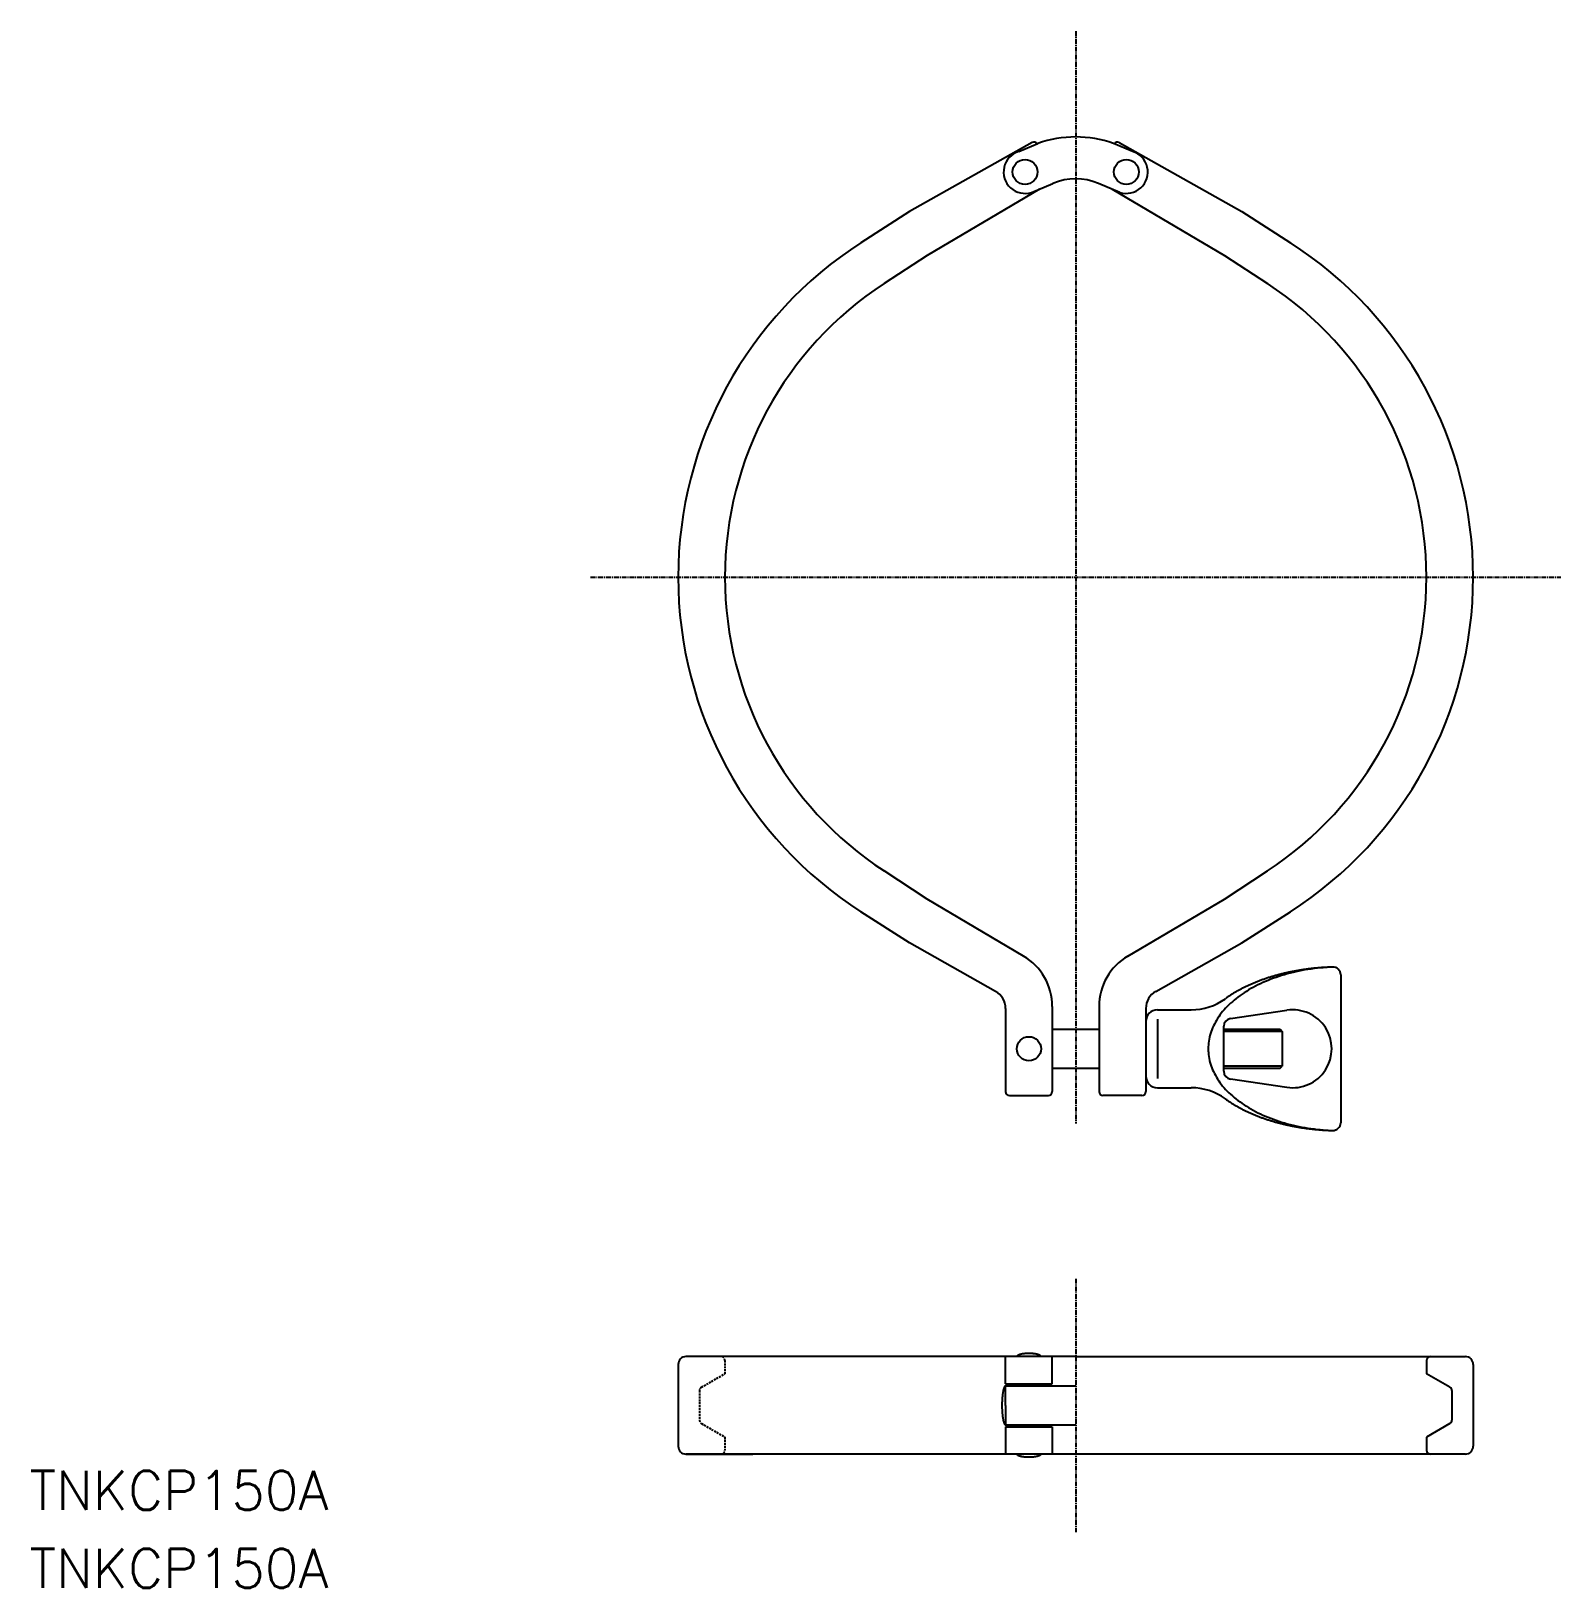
# Model space of a CAD drawing. Extents: x 148 to 541, y 418 to 818.
import ezdxf

# ---------------------------------------------------------------- set-up
doc = ezdxf.new("R2010")
doc.units = 0
doc.linetypes.add('CENTER', pattern=[2, 1.25, -0.25, 0.25, -0.25])
doc.linetypes.add('DASHED', pattern=[0.75, 0.5, -0.25])
doc.layers.get('0').update_dxf_attribs({"linetype": 'CONTINUOUS'})
doc.layers.add('CENTER', color=1, linetype='CENTER')
doc.styles.get("Standard").update_dxf_attribs({"font": 'txt.shx', "bigfont": 'bigfont.shx'})

msp = doc.modelspace()

# ---------------------------------------------------------------- linework, layer by layer
at = {"color": 7, "linetype": 'CONTINUOUS'}
for p, q in [((405.36, 789.06), (373.86, 771.35)), ((401.89, 786.78), (406.78, 788.84)), ((431.11, 786.78), (426.22, 788.84)), ((427.64, 789.06), (459.14, 771.35)), ((407.18, 777.13), (378.35, 760.09)), ((405.17, 776.28), (410.67, 778.6)), ((427.83, 776.28), (422.33, 778.6)), ((425.82, 777.13), (454.65, 760.09)), ((373.86, 771.35), (361.41, 763.36)), ((459.14, 771.35), (471.6, 763.36)), ((378.35, 760.09), (367.32, 752.89)), ((454.65, 760.09), (465.69, 752.89)), ((378.35, 594.95), (367.32, 602.15)), ((454.65, 594.95), (465.69, 602.15)), ((373.86, 583.68), (361.41, 591.68)), ((403.13, 580.3), (378.35, 594.95)), ((429.87, 580.3), (454.65, 594.95)), ((459.14, 583.68), (471.6, 591.68)), ((395.95, 571.26), (373.86, 583.68)), ((437.05, 571.26), (459.14, 583.68)), ((484.5, 575.48), (484.5, 537.55)), ((410.5, 567.39), (410.5, 545.52)), ((422.5, 567.39), (422.5, 545.52)), ((398.5, 566.9), (398.5, 545.52)), ((434.5, 566.9), (434.5, 545.52)), ((434.5, 563.52), (434.5, 549.52)), ((437.5, 566.52), (446.12, 566.52)), ((437.5, 564.13), (437.5, 548.9)), ((456.21, 564.27), (470.7, 566.4)), ((410.5, 561.52), (422.5, 561.52)), ((454.5, 550.74), (454.5, 562.29)), ((454.5, 561.52), (468.95, 561.52)), ((469.5, 560.97), (454.5, 560.97)), ((468.95, 561.52), (469.5, 560.97)), ((469.5, 560.97), (469.5, 552.07)), ((410.5, 551.52), (422.5, 551.52)), ((469.5, 552.07), (454.5, 552.07)), ((454.5, 551.52), (468.95, 551.52)), ((468.95, 551.52), (469.5, 552.07)), ((456.21, 548.77), (470.7, 546.64)), ((399.5, 544.52), (409.5, 544.52)), ((433.5, 544.52), (423.5, 544.52)), ((437.5, 546.52), (446.12, 546.52)), ((314.5, 475.52), (314.5, 454.52)), ((325.5, 477.52), (316.5, 477.52)), ((335.03, 477.52), (325.5, 477.52)), ((416.5, 477.52), (335.03, 477.52)), ((398.5, 470.52), (398.5, 477.52)), ((410.5, 470.52), (410.5, 477.52)), ((416.5, 477.52), (497.97, 477.52)), ((497.97, 477.52), (507.5, 477.52)), ((506.5, 476.52), (506.5, 473.15)), ((507.5, 477.52), (516.5, 477.52)), ((518.5, 475.52), (518.5, 454.52)), ((512.54, 469.67), (506.5, 473.15)), ((398.5, 470.52), (410.5, 470.52)), ((398.5, 470.02), (416.5, 470.02)), ((398.5, 465.02), (398.5, 470.02)), ((401.4, 470.52), (401.4, 470.02)), ((401.4, 470.52), (401.4, 470.02)), ((401.4, 470.52), (401.4, 470.27)), ((407.6, 470.52), (407.6, 470.02)), ((513.04, 468.8), (513.04, 461.23)), ((398.5, 465.02), (398.5, 460.02)), ((398.5, 460.02), (416.5, 460.02)), ((398.5, 459.52), (410.5, 459.52)), ((398.5, 459.52), (398.5, 452.52)), ((401.4, 459.52), (401.4, 460.02)), ((401.4, 459.52), (401.4, 460.02)), ((401.4, 459.52), (401.4, 459.77)), ((407.6, 459.52), (407.6, 460.02)), ((410.5, 459.52), (410.5, 452.52)), ((512.54, 460.36), (506.5, 456.88)), ((506.5, 456.88), (506.5, 453.52)), ((416.5, 452.52), (316.5, 452.52)), ((316.5, 452.52), (325.5, 452.52)), ((325.5, 452.52), (333.63, 452.52)), ((507.5, 452.52), (416.5, 452.52)), ((516.5, 452.52), (507.5, 452.52))]:
    msp.add_line(p, q, dxfattribs=at)
at = {"color": 3, "linetype": 'DASHED'}
for p, q in [((326.5, 476.52), (326.5, 473.15)), ((320.47, 469.67), (326.5, 473.15)), ((319.97, 468.8), (319.97, 461.23)), ((320.47, 460.36), (326.5, 456.88)), ((326.5, 456.88), (326.5, 453.52))]:
    msp.add_line(p, q, dxfattribs=at)
at = {"color": 7, "linetype": 'CONTINUOUS'}
for points in [[(482.43, 577.48, 0), (481.63, 577.44, 0), (480.83, 577.39, 0), (480.03, 577.33, 0), (479.24, 577.26, 0), (478.45, 577.18, 0), (477.66, 577.09, 0), (476.87, 576.98, 0), (476.1, 576.87, 0), (475.32, 576.74, 0), (474.55, 576.6, 0), (473.79, 576.45, 0), (473.03, 576.28, 0), (472.28, 576.11, 0), (471.53, 575.93, 0), (470.8, 575.74, 0), (470.06, 575.53, 0), (469.34, 575.31, 0), (468.63, 575.09, 0), (467.92, 574.85, 0), (467.23, 574.61, 0), (466.54, 574.35, 0), (465.87, 574.08, 0), (465.2, 573.8, 0), (464.55, 573.52, 0), (463.9, 573.22, 0), (463.27, 572.92, 0), (462.65, 572.6, 0), (462.04, 572.28, 0), (461.45, 571.95, 0), (460.86, 571.61, 0), (460.29, 571.26, 0), (459.74, 570.9, 0), (459.19, 570.54, 0), (458.67, 570.17, 0), (458.15, 569.79, 0), (457.65, 569.4, 0), (457.17, 569.01, 0), (456.7, 568.6, 0), (456.24, 568.2, 0), (455.81, 567.78, 0), (455.38, 567.36, 0), (454.98, 566.93, 0), (454.59, 566.5, 0), (454.21, 566.06, 0), (453.86, 565.62, 0), (453.52, 565.17, 0), (453.2, 564.71, 0), (452.89, 564.26, 0), (452.61, 563.79, 0), (452.34, 563.33, 0), (452.09, 562.86, 0), (451.85, 562.38, 0), (451.64, 561.9, 0), (451.44, 561.42, 0), (451.26, 560.94, 0), (451.11, 560.46, 0), (450.96, 559.97, 0), (450.84, 559.48, 0), (450.74, 558.99, 0), (450.65, 558.5, 0), (450.59, 558, 0), (450.54, 557.51, 0), (450.51, 557.01, 0), (450.5, 556.52, 0), (450.51, 556.02, 0), (450.54, 555.53, 0), (450.59, 555.03, 0), (450.65, 554.54, 0), (450.74, 554.04, 0), (450.84, 553.55, 0), (450.96, 553.07, 0), (451.11, 552.58, 0), (451.26, 552.09, 0), (451.44, 551.61, 0), (451.64, 551.13, 0), (451.85, 550.65, 0), (452.09, 550.18, 0), (452.34, 549.71, 0), (452.61, 549.24, 0), (452.89, 548.78, 0), (453.2, 548.32, 0), (453.52, 547.87, 0), (453.86, 547.42, 0), (454.21, 546.97, 0), (454.59, 546.53, 0), (454.98, 546.1, 0), (455.38, 545.67, 0), (455.81, 545.25, 0), (456.24, 544.84, 0), (456.7, 544.43, 0), (457.17, 544.03, 0), (457.65, 543.63, 0), (458.15, 543.25, 0), (458.67, 542.87, 0), (459.19, 542.49, 0), (459.74, 542.13, 0), (460.29, 541.77, 0), (460.86, 541.42, 0), (461.45, 541.08, 0), (462.04, 540.75, 0), (462.65, 540.43, 0), (463.27, 540.11, 0), (463.9, 539.81, 0), (464.55, 539.51, 0), (465.2, 539.23, 0), (465.87, 538.95, 0), (466.54, 538.68, 0), (467.23, 538.43, 0), (467.92, 538.18, 0), (468.63, 537.95, 0), (469.34, 537.72, 0), (470.06, 537.5, 0), (470.8, 537.3, 0), (471.53, 537.1, 0), (472.28, 536.92, 0), (473.03, 536.75, 0), (473.79, 536.59, 0), (474.55, 536.44, 0), (475.32, 536.3, 0), (476.1, 536.17, 0), (476.87, 536.05, 0), (477.66, 535.95, 0), (478.45, 535.85, 0), (479.24, 535.77, 0), (480.03, 535.7, 0), (480.83, 535.64, 0), (481.63, 535.59, 0), (482.43, 535.56, 0)], [(482.44, 577.48, 0), (482.19, 577.48, 0), (481.94, 577.47, 0), (481.69, 577.46, 0), (481.44, 577.45, 0), (481.19, 577.43, 0), (480.94, 577.42, 0), (480.69, 577.41, 0), (480.44, 577.39, 0), (480.19, 577.38, 0), (479.94, 577.36, 0), (479.7, 577.34, 0), (479.45, 577.32, 0), (479.2, 577.3, 0), (478.95, 577.28, 0), (478.7, 577.26, 0), (478.46, 577.24, 0), (478.21, 577.22, 0), (477.96, 577.19, 0), (477.72, 577.17, 0), (477.47, 577.14, 0), (477.23, 577.12, 0), (476.98, 577.09, 0), (476.74, 577.06, 0), (476.49, 577.03, 0), (476.25, 577, 0), (476, 576.97, 0), (475.76, 576.93, 0), (475.52, 576.9, 0), (475.27, 576.87, 0), (475.03, 576.83, 0), (474.79, 576.8, 0), (474.55, 576.76, 0), (474.31, 576.72, 0), (474.06, 576.68, 0), (473.82, 576.64, 0), (473.58, 576.6, 0), (473.35, 576.56, 0), (473.11, 576.52, 0), (472.87, 576.48, 0), (472.63, 576.43, 0), (472.39, 576.39, 0), (472.16, 576.34, 0), (471.92, 576.29, 0), (471.69, 576.25, 0), (471.45, 576.2, 0), (471.22, 576.15, 0), (470.98, 576.1, 0), (470.75, 576.05, 0), (470.52, 575.99, 0), (470.29, 575.94, 0), (470.05, 575.89, 0), (469.82, 575.83, 0), (469.59, 575.78, 0), (469.36, 575.72, 0), (469.13, 575.66, 0), (468.91, 575.61, 0), (468.68, 575.55, 0), (468.45, 575.49, 0), (468.23, 575.42, 0), (468, 575.36, 0), (467.78, 575.3, 0), (467.55, 575.24, 0), (467.33, 575.17, 0), (467.11, 575.11, 0), (466.89, 575.04, 0), (466.67, 574.98, 0), (466.45, 574.91, 0), (466.23, 574.84, 0), (466.01, 574.77, 0), (465.79, 574.7, 0), (465.58, 574.63, 0), (465.36, 574.56, 0), (465.15, 574.49, 0), (464.93, 574.41, 0), (464.72, 574.34, 0), (464.51, 574.27, 0), (464.3, 574.19, 0), (464.09, 574.11, 0), (463.88, 574.04, 0), (463.67, 573.96, 0), (463.46, 573.88, 0), (463.25, 573.8, 0), (463.05, 573.72, 0), (462.84, 573.64, 0), (462.64, 573.56, 0), (462.44, 573.48, 0), (462.24, 573.39, 0), (462.04, 573.31, 0), (461.84, 573.22, 0), (461.64, 573.14, 0), (461.44, 573.05, 0), (461.24, 572.96, 0), (461.05, 572.88, 0), (460.85, 572.79, 0), (460.66, 572.7, 0), (460.47, 572.61, 0), (460.28, 572.52, 0), (460.08, 572.43, 0), (459.9, 572.33, 0), (459.71, 572.24, 0), (459.52, 572.15, 0), (459.33, 572.05, 0), (459.15, 571.96, 0), (458.97, 571.86, 0), (458.79, 571.77, 0), (458.6, 571.67, 0), (458.42, 571.57, 0), (458.25, 571.47, 0), (458.07, 571.38, 0), (457.89, 571.27, 0), (457.71, 571.17, 0), (457.54, 571.07, 0), (457.37, 570.97, 0), (457.2, 570.87, 0), (457.02, 570.77, 0), (456.86, 570.66, 0), (456.69, 570.56, 0), (456.52, 570.46, 0), (456.36, 570.35, 0), (456.19, 570.24, 0), (456.03, 570.14, 0), (455.87, 570.03, 0), (455.71, 569.92, 0), (455.55, 569.81, 0), (455.39, 569.7, 0), (455.23, 569.59, 0), (455.08, 569.48, 0), (454.92, 569.37, 0)], [(454.92, 543.66, 0), (455.08, 543.55, 0), (455.23, 543.44, 0), (455.39, 543.33, 0), (455.55, 543.22, 0), (455.71, 543.11, 0), (455.87, 543, 0), (456.03, 542.9, 0), (456.19, 542.79, 0), (456.36, 542.68, 0), (456.52, 542.58, 0), (456.69, 542.47, 0), (456.86, 542.37, 0), (457.02, 542.27, 0), (457.2, 542.16, 0), (457.37, 542.06, 0), (457.54, 541.96, 0), (457.71, 541.86, 0), (457.89, 541.76, 0), (458.07, 541.66, 0), (458.25, 541.56, 0), (458.42, 541.46, 0), (458.6, 541.36, 0), (458.79, 541.27, 0), (458.97, 541.17, 0), (459.15, 541.07, 0), (459.33, 540.98, 0), (459.52, 540.88, 0), (459.71, 540.79, 0), (459.9, 540.7, 0), (460.08, 540.61, 0), (460.28, 540.51, 0), (460.47, 540.42, 0), (460.66, 540.34, 0), (460.85, 540.24, 0), (461.05, 540.16, 0), (461.24, 540.07, 0), (461.44, 539.98, 0), (461.64, 539.9, 0), (461.84, 539.81, 0), (462.04, 539.73, 0), (462.24, 539.64, 0), (462.44, 539.56, 0), (462.64, 539.48, 0), (462.84, 539.39, 0), (463.05, 539.31, 0), (463.25, 539.23, 0), (463.46, 539.15, 0), (463.67, 539.07, 0), (463.88, 539, 0), (464.09, 538.92, 0), (464.3, 538.84, 0), (464.51, 538.77, 0), (464.72, 538.69, 0), (464.93, 538.62, 0), (465.15, 538.55, 0), (465.36, 538.47, 0), (465.58, 538.4, 0), (465.79, 538.33, 0), (466.01, 538.26, 0), (466.23, 538.19, 0), (466.45, 538.12, 0), (466.67, 538.06, 0), (466.89, 537.99, 0), (467.11, 537.92, 0), (467.33, 537.86, 0), (467.55, 537.79, 0), (467.78, 537.73, 0), (468, 537.67, 0), (468.23, 537.61, 0), (468.45, 537.55, 0), (468.68, 537.49, 0), (468.91, 537.43, 0), (469.13, 537.37, 0), (469.36, 537.31, 0), (469.59, 537.26, 0), (469.82, 537.2, 0), (470.05, 537.15, 0), (470.29, 537.09, 0), (470.52, 537.04, 0), (470.75, 536.99, 0), (470.98, 536.94, 0), (471.22, 536.88, 0), (471.45, 536.84, 0), (471.69, 536.79, 0), (471.92, 536.74, 0), (472.16, 536.69, 0), (472.39, 536.65, 0), (472.63, 536.6, 0), (472.87, 536.56, 0), (473.11, 536.51, 0), (473.35, 536.47, 0), (473.58, 536.43, 0), (473.82, 536.39, 0), (474.06, 536.35, 0), (474.31, 536.31, 0), (474.55, 536.27, 0), (474.79, 536.24, 0), (475.03, 536.2, 0), (475.27, 536.17, 0), (475.52, 536.13, 0), (475.76, 536.1, 0), (476, 536.07, 0), (476.25, 536.03, 0), (476.49, 536, 0), (476.74, 535.97, 0), (476.98, 535.95, 0), (477.23, 535.92, 0), (477.47, 535.89, 0), (477.72, 535.86, 0), (477.96, 535.84, 0), (478.21, 535.82, 0), (478.46, 535.79, 0), (478.7, 535.77, 0), (478.95, 535.75, 0), (479.2, 535.73, 0), (479.45, 535.71, 0), (479.7, 535.69, 0), (479.94, 535.67, 0), (480.19, 535.66, 0), (480.44, 535.64, 0), (480.69, 535.63, 0), (480.94, 535.61, 0), (481.19, 535.6, 0), (481.44, 535.59, 0), (481.69, 535.58, 0), (481.94, 535.57, 0), (482.19, 535.56, 0), (482.44, 535.55, 0)], [(407.6, 477.52, 0), (407.6, 477.54, 0), (407.6, 477.56, 0), (407.59, 477.58, 0), (407.59, 477.6, 0), (407.58, 477.62, 0), (407.57, 477.64, 0), (407.55, 477.66, 0), (407.54, 477.68, 0), (407.53, 477.7, 0), (407.51, 477.72, 0), (407.49, 477.74, 0), (407.47, 477.75, 0), (407.44, 477.77, 0), (407.42, 477.79, 0), (407.39, 477.81, 0), (407.36, 477.83, 0), (407.33, 477.85, 0), (407.3, 477.87, 0), (407.27, 477.89, 0), (407.24, 477.9, 0), (407.2, 477.92, 0), (407.16, 477.94, 0), (407.12, 477.96, 0), (407.08, 477.97, 0), (407.04, 477.99, 0), (406.99, 478.01, 0), (406.94, 478.02, 0), (406.9, 478.04, 0), (406.85, 478.05, 0), (406.8, 478.07, 0), (406.75, 478.08, 0), (406.69, 478.1, 0), (406.64, 478.11, 0), (406.58, 478.13, 0), (406.53, 478.14, 0), (406.47, 478.15, 0), (406.41, 478.16, 0), (406.35, 478.18, 0), (406.29, 478.19, 0), (406.22, 478.2, 0), (406.16, 478.21, 0), (406.1, 478.22, 0), (406.03, 478.23, 0), (405.96, 478.24, 0), (405.89, 478.25, 0), (405.83, 478.26, 0), (405.76, 478.27, 0), (405.69, 478.28, 0), (405.62, 478.28, 0), (405.55, 478.29, 0), (405.47, 478.3, 0), (405.4, 478.3, 0), (405.33, 478.31, 0), (405.25, 478.31, 0), (405.18, 478.32, 0), (405.11, 478.32, 0), (405.03, 478.33, 0), (404.96, 478.33, 0), (404.88, 478.33, 0), (404.8, 478.33, 0), (404.73, 478.34, 0), (404.65, 478.34, 0), (404.58, 478.34, 0), (404.5, 478.34, 0), (404.42, 478.34, 0), (404.35, 478.34, 0), (404.27, 478.34, 0), (404.2, 478.33, 0), (404.12, 478.33, 0), (404.05, 478.33, 0), (403.97, 478.33, 0), (403.9, 478.32, 0), (403.82, 478.32, 0), (403.75, 478.31, 0), (403.67, 478.31, 0), (403.6, 478.3, 0), (403.53, 478.3, 0), (403.46, 478.29, 0), (403.38, 478.28, 0), (403.31, 478.28, 0), (403.24, 478.27, 0), (403.18, 478.26, 0), (403.11, 478.25, 0), (403.04, 478.24, 0), (402.97, 478.23, 0), (402.91, 478.22, 0), (402.84, 478.21, 0), (402.78, 478.2, 0), (402.72, 478.19, 0), (402.65, 478.18, 0), (402.59, 478.16, 0), (402.53, 478.15, 0), (402.48, 478.14, 0), (402.42, 478.13, 0), (402.36, 478.11, 0), (402.31, 478.1, 0), (402.26, 478.08, 0), (402.2, 478.07, 0), (402.15, 478.05, 0), (402.11, 478.04, 0), (402.06, 478.02, 0), (402.01, 478.01, 0), (401.97, 477.99, 0), (401.92, 477.97, 0), (401.88, 477.96, 0), (401.84, 477.94, 0), (401.8, 477.92, 0), (401.77, 477.9, 0), (401.73, 477.89, 0), (401.7, 477.87, 0), (401.67, 477.85, 0), (401.64, 477.83, 0), (401.61, 477.81, 0), (401.58, 477.79, 0), (401.56, 477.77, 0), (401.53, 477.75, 0), (401.51, 477.74, 0), (401.49, 477.72, 0), (401.48, 477.7, 0), (401.46, 477.68, 0), (401.45, 477.66, 0), (401.43, 477.64, 0), (401.42, 477.62, 0), (401.42, 477.6, 0), (401.41, 477.58, 0), (401.4, 477.56, 0), (401.4, 477.54, 0), (401.4, 477.52, 0)], [(398.5, 470.02, 0), (398.48, 470.01, 0), (398.46, 470.01, 0), (398.43, 470, 0), (398.41, 469.99, 0), (398.39, 469.98, 0), (398.37, 469.96, 0), (398.34, 469.94, 0), (398.32, 469.92, 0), (398.3, 469.89, 0), (398.28, 469.87, 0), (398.25, 469.83, 0), (398.23, 469.8, 0), (398.21, 469.76, 0), (398.19, 469.72, 0), (398.17, 469.68, 0), (398.15, 469.64, 0), (398.13, 469.59, 0), (398.11, 469.54, 0), (398.09, 469.48, 0), (398.07, 469.43, 0), (398.05, 469.37, 0), (398.03, 469.31, 0), (398.01, 469.24, 0), (397.99, 469.17, 0), (397.97, 469.1, 0), (397.95, 469.03, 0), (397.93, 468.96, 0), (397.92, 468.88, 0), (397.9, 468.8, 0), (397.88, 468.72, 0), (397.87, 468.64, 0), (397.85, 468.55, 0), (397.83, 468.46, 0), (397.82, 468.37, 0), (397.8, 468.28, 0), (397.79, 468.19, 0), (397.77, 468.09, 0), (397.76, 467.99, 0), (397.75, 467.9, 0), (397.73, 467.79, 0), (397.72, 467.69, 0), (397.71, 467.59, 0), (397.7, 467.48, 0), (397.69, 467.37, 0), (397.68, 467.26, 0), (397.67, 467.15, 0), (397.66, 467.04, 0), (397.65, 466.93, 0), (397.64, 466.82, 0), (397.63, 466.7, 0), (397.62, 466.58, 0), (397.62, 466.47, 0), (397.61, 466.35, 0), (397.61, 466.23, 0), (397.6, 466.11, 0), (397.6, 465.99, 0), (397.59, 465.87, 0), (397.59, 465.75, 0), (397.59, 465.63, 0), (397.58, 465.51, 0), (397.58, 465.38, 0), (397.58, 465.26, 0), (397.58, 465.14, 0), (397.58, 465.02, 0), (397.58, 464.89, 0), (397.58, 464.77, 0), (397.58, 464.65, 0), (397.58, 464.53, 0), (397.59, 464.4, 0), (397.59, 464.28, 0), (397.59, 464.16, 0), (397.6, 464.04, 0), (397.6, 463.92, 0), (397.61, 463.8, 0), (397.61, 463.68, 0), (397.62, 463.56, 0), (397.62, 463.45, 0), (397.63, 463.33, 0), (397.64, 463.22, 0), (397.65, 463.1, 0), (397.66, 462.99, 0), (397.67, 462.88, 0), (397.68, 462.77, 0), (397.69, 462.66, 0), (397.7, 462.55, 0), (397.71, 462.45, 0), (397.72, 462.34, 0), (397.73, 462.24, 0), (397.75, 462.14, 0), (397.76, 462.04, 0), (397.77, 461.94, 0), (397.79, 461.85, 0), (397.8, 461.75, 0), (397.82, 461.66, 0), (397.83, 461.57, 0), (397.85, 461.48, 0), (397.87, 461.39, 0), (397.88, 461.31, 0), (397.9, 461.23, 0), (397.92, 461.15, 0), (397.93, 461.07, 0), (397.95, 461, 0), (397.97, 460.93, 0), (397.99, 460.86, 0), (398.01, 460.79, 0), (398.03, 460.73, 0), (398.05, 460.67, 0), (398.07, 460.61, 0), (398.09, 460.55, 0), (398.11, 460.5, 0), (398.13, 460.44, 0), (398.15, 460.4, 0), (398.17, 460.35, 0), (398.19, 460.31, 0), (398.21, 460.27, 0), (398.23, 460.23, 0), (398.25, 460.2, 0), (398.28, 460.17, 0), (398.3, 460.14, 0), (398.32, 460.11, 0), (398.34, 460.09, 0), (398.37, 460.07, 0), (398.39, 460.05, 0), (398.41, 460.04, 0), (398.43, 460.03, 0), (398.46, 460.02, 0), (398.48, 460.02, 0), (398.5, 460.02, 0)], [(407.6, 452.52, 0), (407.6, 452.5, 0), (407.6, 452.48, 0), (407.59, 452.46, 0), (407.59, 452.44, 0), (407.58, 452.42, 0), (407.57, 452.4, 0), (407.55, 452.38, 0), (407.54, 452.36, 0), (407.53, 452.34, 0), (407.51, 452.32, 0), (407.49, 452.3, 0), (407.47, 452.28, 0), (407.44, 452.26, 0), (407.42, 452.24, 0), (407.39, 452.22, 0), (407.36, 452.2, 0), (407.33, 452.18, 0), (407.3, 452.17, 0), (407.27, 452.15, 0), (407.24, 452.13, 0), (407.2, 452.11, 0), (407.16, 452.09, 0), (407.12, 452.08, 0), (407.08, 452.06, 0), (407.04, 452.04, 0), (406.99, 452.03, 0), (406.94, 452.01, 0), (406.9, 451.99, 0), (406.85, 451.98, 0), (406.8, 451.96, 0), (406.75, 451.95, 0), (406.69, 451.94, 0), (406.64, 451.92, 0), (406.58, 451.91, 0), (406.53, 451.89, 0), (406.47, 451.88, 0), (406.41, 451.87, 0), (406.35, 451.86, 0), (406.29, 451.84, 0), (406.22, 451.83, 0), (406.16, 451.82, 0), (406.1, 451.81, 0), (406.03, 451.8, 0), (405.96, 451.79, 0), (405.89, 451.78, 0), (405.83, 451.77, 0), (405.76, 451.76, 0), (405.69, 451.76, 0), (405.62, 451.75, 0), (405.55, 451.74, 0), (405.47, 451.74, 0), (405.4, 451.73, 0), (405.33, 451.72, 0), (405.25, 451.72, 0), (405.18, 451.71, 0), (405.11, 451.71, 0), (405.03, 451.71, 0), (404.96, 451.7, 0), (404.88, 451.7, 0), (404.8, 451.7, 0), (404.73, 451.7, 0), (404.65, 451.69, 0), (404.58, 451.69, 0), (404.5, 451.69, 0), (404.42, 451.69, 0), (404.35, 451.69, 0), (404.27, 451.7, 0), (404.2, 451.7, 0), (404.12, 451.7, 0), (404.05, 451.7, 0), (403.97, 451.71, 0), (403.9, 451.71, 0), (403.82, 451.71, 0), (403.75, 451.72, 0), (403.67, 451.72, 0), (403.6, 451.73, 0), (403.53, 451.74, 0), (403.46, 451.74, 0), (403.38, 451.75, 0), (403.31, 451.76, 0), (403.24, 451.76, 0), (403.18, 451.77, 0), (403.11, 451.78, 0), (403.04, 451.79, 0), (402.97, 451.8, 0), (402.91, 451.81, 0), (402.84, 451.82, 0), (402.78, 451.83, 0), (402.72, 451.84, 0), (402.65, 451.86, 0), (402.59, 451.87, 0), (402.53, 451.88, 0), (402.48, 451.89, 0), (402.42, 451.91, 0), (402.36, 451.92, 0), (402.31, 451.94, 0), (402.26, 451.95, 0), (402.2, 451.96, 0), (402.15, 451.98, 0), (402.11, 451.99, 0), (402.06, 452.01, 0), (402.01, 452.03, 0), (401.97, 452.04, 0), (401.92, 452.06, 0), (401.88, 452.08, 0), (401.84, 452.09, 0), (401.8, 452.11, 0), (401.77, 452.13, 0), (401.73, 452.15, 0), (401.7, 452.17, 0), (401.67, 452.18, 0), (401.64, 452.2, 0), (401.61, 452.22, 0), (401.58, 452.24, 0), (401.56, 452.26, 0), (401.53, 452.28, 0), (401.51, 452.3, 0), (401.49, 452.32, 0), (401.48, 452.34, 0), (401.46, 452.36, 0), (401.45, 452.38, 0), (401.43, 452.4, 0), (401.42, 452.42, 0), (401.42, 452.44, 0), (401.41, 452.46, 0), (401.4, 452.48, 0), (401.4, 452.5, 0), (401.4, 452.52, 0)]]:
    msp.add_polyline3d(points, dxfattribs=at)
for centre, radius in [((403.5, 781.52), 3.2), ((429.5, 781.52), 3.2), ((404.5, 556.52), 3.1)]:
    msp.add_circle(centre, radius, dxfattribs=at)
for centre, radius, start, end in [((405.85, 788.19), 1, 36.4896, 119.349), ((416.5, 761.34), 29.17, 70.5311, 109.4689), ((427.15, 788.19), 1, 60.651, 143.5104), ((403.5, 781.52), 5.5, 107.0101, 287.7008), ((429.5, 781.52), 5.5, 252.2992, 72.9899), ((416.5, 764.78), 15, 67.1148, 112.8852), ((416.5, 677.52), 102, 122.694, 237.306), ((416.5, 677.52), 102, 302.694, 57.306), ((416.5, 677.52), 90, 123.1275, 236.8725), ((416.5, 677.52), 90, 303.1275, 56.8725), ((395.5, 567.39), 15, 0, 59.4218), ((437.5, 567.39), 15, 120.5782, 180), ((482.5, 575.48), 2, 0, 92.1633), ((482.5, 575.49), 2, 0, 91.7752), ((393.5, 566.9), 5, 0, 60.651), ((439.5, 566.9), 5, 119.349, 180), ((446.12, 581.52), 15, 270, 305.9449), ((437.5, 563.52), 3, 90, 180), ((456.5, 562.29), 2, 98.3544, 180), ((472.2, 556.52), 9.99, 261.3329, 98.6671), ((437.5, 549.52), 3, 180, 270), ((456.5, 550.74), 2, 180, 261.6456), ((399.5, 545.52), 1, 180, 270), ((409.5, 545.52), 1, 270, 0), ((423.5, 545.52), 1, 180, 270), ((433.5, 545.52), 1, 270, 0), ((446.12, 531.52), 15, 54.0551, 90), ((482.5, 537.55), 2, 267.8367, 360), ((482.5, 537.55), 2, 268.2248, 360), ((316.5, 475.52), 2, 90, 180), ((507.5, 476.52), 1, 90, 180), ((516.5, 475.52), 2, 0, 90), ((512.04, 468.8), 1, 0, 60), ((512.04, 461.23), 1, 300, 0), ((316.5, 454.52), 2, 180, 270), ((507.5, 453.52), 1, 180, 270), ((516.5, 454.52), 2, 270, 0)]:
    msp.add_arc(centre, radius, start, end, dxfattribs=at)
at = {"color": 3, "linetype": 'DASHED'}
for centre, start, end in [((325.5, 476.52), 0, 90), ((320.97, 468.8), 120, 180), ((320.97, 461.23), 180, 240), ((325.5, 453.52), 270, 0)]:
    msp.add_arc(centre, 1, start, end, dxfattribs=at)
at = {"layer": 'CENTER', "color": 1, "linetype": 'CENTER'}
for p, q in [((416.5, 817.66), (416.5, 537.37)), ((292, 677.52), (541, 677.52)), ((416.5, 497.52), (416.5, 432.52))]:
    msp.add_line(p, q, dxfattribs=at)

# ---------------------------------------------------------------- texts
at = {"color": 7, "linetype": 'CONTINUOUS'}
for p in [(148.03, 438.19), (148.03, 418.19)]:
    msp.add_text('TNKCP150A', height=10, dxfattribs=at).set_placement(p)

doc.saveas('drawing.dxf')
